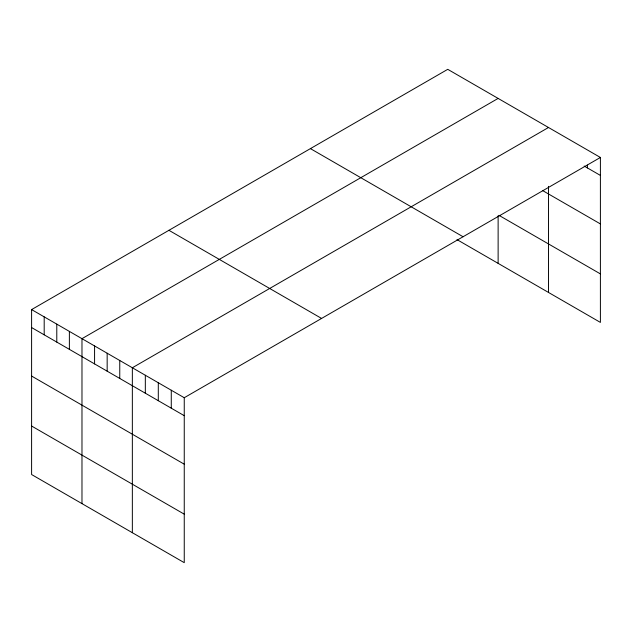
<?xml version="1.0" encoding="UTF-8"?>
<svg xmlns="http://www.w3.org/2000/svg" width="632" height="632" viewBox="0 0 632 632"><rect width="100%" height="100%" fill="white"/><g stroke="black" fill="none" stroke-linecap="round" stroke-linejoin="round"><path stroke-width="0.95" d="M600.4 157.463L184.252 397.726L184.252 562.67L31.6 474.537L31.6 309.593L447.748 69.33L600.4 157.463L600.4 322.407L456.983 239.607M498.127 98.41L81.978 338.673L81.978 503.625M548.497 127.498L132.349 367.761L132.349 532.705M584.181 166.058L600.4 175.42M542.619 190.572L600.4 223.925M498.964 215.338L600.4 273.901M310.423 148.615L463.074 236.747M168.926 230.301L321.577 318.433M31.6 309.593L184.252 397.726M31.6 327.55L184.252 415.682M31.6 376.056L184.252 464.188M31.6 426.031L184.252 514.164M587.428 165.094L587.428 167.93M548.497 186.353L548.497 292.442M498.127 215.804L498.127 263.362M171.272 390.228L171.272 408.193M158.3 382.739L158.3 400.704M145.328 375.25L145.328 393.215M119.756 360.485L119.756 378.45M107.164 353.217L107.164 371.182M94.571 345.949L94.571 363.906M69.378 331.405L69.378 349.37M56.785 324.129L56.785 342.094M44.193 316.861L44.193 334.826"/></g></svg>
